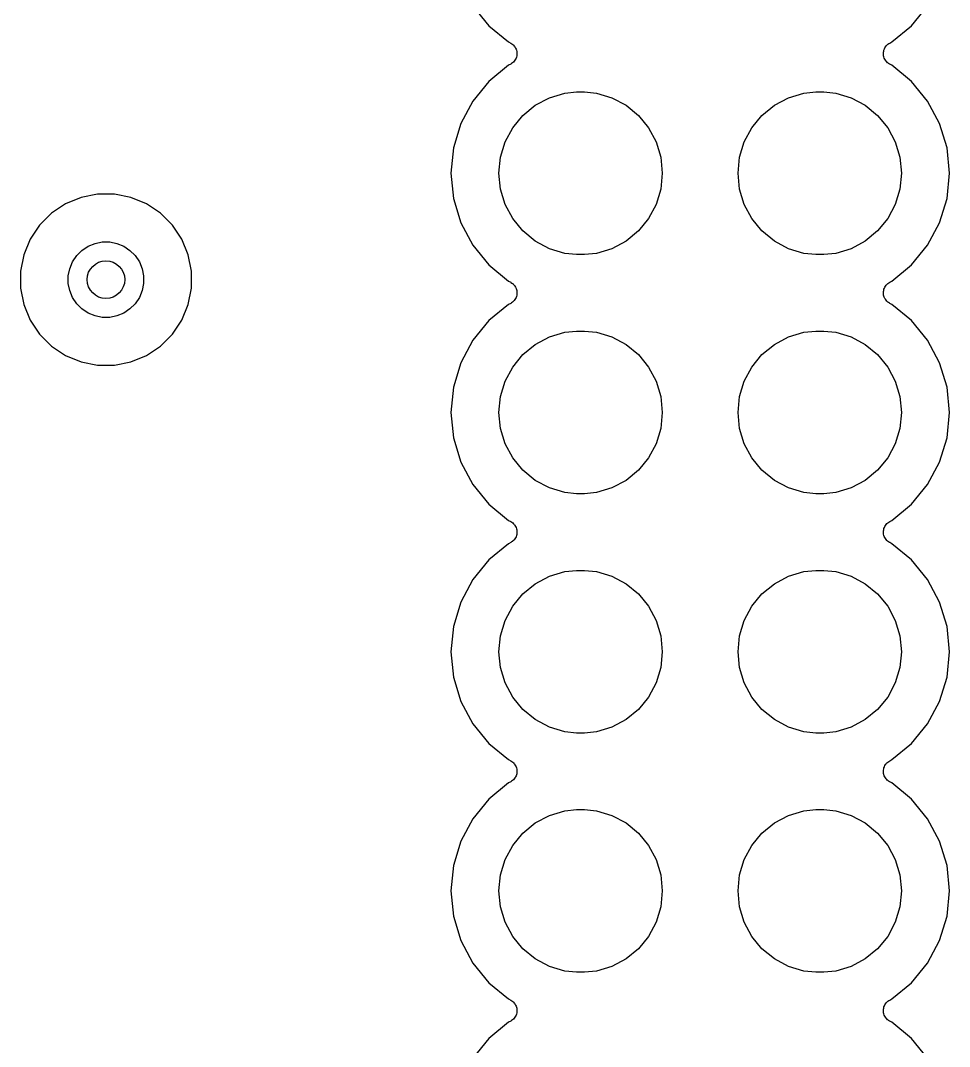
# Model space of a CAD drawing. Extents: x 1.71 to 9.75, y -6.31 to -1.21.
# Drawn here: x 4.4538 to 4.8423, y -3.7628 to -3.334 of the extents above; entities that cross this region are included whole.
import ezdxf

# ---------------------------------------------------------------- set-up
doc = ezdxf.new("R2010")
doc.units = 0
doc.header["$MEASUREMENT"] = 0
doc.layers.add('BLACK', color=7, linetype='CONTINUOUS')

msp = doc.modelspace()

# ---------------------------------------------------------------- linework, layer by layer
at = {"layer": 'BLACK', "linetype": 'CONTINUOUS'}
for p, q in [((4.64288, -3.32795), (4.64963, -3.33617)), ((4.82637, -3.33617), (4.83312, -3.32795)), ((4.64963, -3.33617), (4.65785, -3.34292)), ((4.81815, -3.34292), (4.82637, -3.33617)), ((4.65785, -3.34292), (4.65874, -3.34339)), ((4.65874, -3.34339), (4.65878, -3.34341)), ((4.65878, -3.34341), (4.65878, -3.34341)), ((4.65878, -3.34341), (4.65878, -3.34341)), ((4.65878, -3.34341), (4.6588, -3.34342)), ((4.6588, -3.34342), (4.6592, -3.3437)), ((4.6592, -3.3437), (4.65959, -3.34396)), ((4.65959, -3.34396), (4.6596, -3.34397)), ((4.6596, -3.34397), (4.65961, -3.34398)), ((4.65961, -3.34398), (4.65994, -3.34432)), ((4.65994, -3.34432), (4.66027, -3.34466)), ((4.66027, -3.34466), (4.66028, -3.34467)), ((4.66028, -3.34467), (4.66029, -3.34468)), ((4.66029, -3.34468), (4.66054, -3.34507)), ((4.81549, -3.34502), (4.81576, -3.34462)), ((4.81576, -3.34461), (4.81577, -3.3446)), ((4.81576, -3.34462), (4.81576, -3.34461)), ((4.81577, -3.3446), (4.81611, -3.34427)), ((4.81611, -3.34427), (4.81645, -3.34393)), ((4.81645, -3.34393), (4.81646, -3.34393)), ((4.81646, -3.34392), (4.81686, -3.34366)), ((4.81646, -3.34393), (4.81646, -3.34392)), ((4.81686, -3.34366), (4.81726, -3.34339)), ((4.81726, -3.34339), (4.81815, -3.34292)), ((4.66054, -3.34507), (4.66081, -3.34547)), ((4.66081, -3.34547), (4.66081, -3.34548)), ((4.66081, -3.34548), (4.66082, -3.34549)), ((4.66082, -3.34549), (4.661, -3.34593)), ((4.661, -3.34593), (4.66118, -3.34638)), ((4.66126, -3.3488), (4.66116, -3.34927)), ((4.66118, -3.34638), (4.66118, -3.34639)), ((4.66118, -3.34639), (4.66118, -3.3464)), ((4.66118, -3.3464), (4.66127, -3.34687)), ((4.66135, -3.34833), (4.66126, -3.3488)), ((4.66127, -3.34687), (4.66136, -3.34734)), ((4.66136, -3.34832), (4.66135, -3.34833)), ((4.66136, -3.34734), (4.66136, -3.34735)), ((4.66136, -3.34735), (4.66136, -3.34736)), ((4.66136, -3.34736), (4.66136, -3.34783)), ((4.66136, -3.34783), (4.66136, -3.34831)), ((4.66136, -3.34831), (4.66136, -3.34832)), ((4.81464, -3.34728), (4.81465, -3.34727)), ((4.81464, -3.34729), (4.81464, -3.34728)), ((4.81464, -3.34777), (4.81464, -3.34729)), ((4.81464, -3.34824), (4.81464, -3.34777)), ((4.81464, -3.34825), (4.81464, -3.34824)), ((4.81464, -3.34826), (4.81464, -3.34825)), ((4.81473, -3.34873), (4.81464, -3.34826)), ((4.81465, -3.34727), (4.81474, -3.3468)), ((4.81482, -3.3492), (4.81473, -3.34873)), ((4.81474, -3.3468), (4.81484, -3.34633)), ((4.81484, -3.34631), (4.81503, -3.34588)), ((4.81484, -3.34632), (4.81484, -3.34631)), ((4.81484, -3.34633), (4.81484, -3.34632)), ((4.81503, -3.34588), (4.81521, -3.34543)), ((4.81521, -3.34543), (4.81522, -3.34542)), ((4.81522, -3.34541), (4.81549, -3.34502)), ((4.81522, -3.34542), (4.81522, -3.34541)), ((4.65785, -3.35268), (4.64963, -3.35943)), ((4.65874, -3.35221), (4.65785, -3.35268)), ((4.65913, -3.35195), (4.65874, -3.35221)), ((4.65954, -3.35168), (4.65913, -3.35195)), ((4.65955, -3.35167), (4.65954, -3.35167)), ((4.65954, -3.35167), (4.65954, -3.35168)), ((4.65988, -3.35134), (4.65955, -3.35167)), ((4.66023, -3.351), (4.65988, -3.35134)), ((4.66024, -3.35099), (4.66023, -3.351)), ((4.66051, -3.35059), (4.66024, -3.35098)), ((4.66024, -3.35098), (4.66024, -3.35099)), ((4.66078, -3.35019), (4.66051, -3.35059)), ((4.66079, -3.35017), (4.66078, -3.35018)), ((4.66078, -3.35018), (4.66078, -3.35019)), ((4.66097, -3.34973), (4.66079, -3.35017)), ((4.66116, -3.34929), (4.66097, -3.34973)), ((4.66116, -3.34927), (4.66116, -3.34928)), ((4.66116, -3.34928), (4.66116, -3.34929)), ((4.81482, -3.34921), (4.81482, -3.3492)), ((4.81482, -3.34922), (4.81482, -3.34921)), ((4.815, -3.34966), (4.81482, -3.34922)), ((4.81518, -3.35011), (4.815, -3.34966)), ((4.81519, -3.35012), (4.81518, -3.35011)), ((4.81519, -3.35013), (4.81519, -3.35012)), ((4.81545, -3.35052), (4.81519, -3.35013)), ((4.81571, -3.35092), (4.81545, -3.35052)), ((4.81572, -3.35093), (4.81571, -3.35092)), ((4.81573, -3.35094), (4.81572, -3.35093)), ((4.81606, -3.35128), (4.81573, -3.35094)), ((4.81639, -3.35162), (4.81606, -3.35128)), ((4.8164, -3.35163), (4.81639, -3.35162)), ((4.81641, -3.35164), (4.8164, -3.35163)), ((4.8168, -3.35191), (4.81641, -3.35164)), ((4.8172, -3.35218), (4.8168, -3.35191)), ((4.81722, -3.35219), (4.8172, -3.35218)), ((4.81726, -3.35221), (4.81722, -3.35219)), ((4.81722, -3.35219), (4.81722, -3.35219)), ((4.81722, -3.35219), (4.81722, -3.35219)), ((4.81815, -3.35268), (4.81726, -3.35221)), ((4.82637, -3.35943), (4.81815, -3.35268)), ((4.64963, -3.35943), (4.64288, -3.36765)), ((4.83312, -3.36765), (4.82637, -3.35943)), ((4.66902, -3.36939), (4.67493, -3.36624)), ((4.67493, -3.36624), (4.68133, -3.36429)), ((4.68133, -3.36429), (4.68633, -3.3638)), ((4.68633, -3.3638), (4.68967, -3.3638)), ((4.68967, -3.3638), (4.69467, -3.36429)), ((4.69467, -3.36429), (4.70107, -3.36624)), ((4.70107, -3.36624), (4.70698, -3.36939)), ((4.76902, -3.36939), (4.77493, -3.36624)), ((4.77493, -3.36624), (4.78133, -3.36429)), ((4.78133, -3.36429), (4.78633, -3.3638)), ((4.78633, -3.3638), (4.78967, -3.3638)), ((4.78967, -3.3638), (4.79467, -3.36429)), ((4.79467, -3.36429), (4.80107, -3.36624)), ((4.80107, -3.36624), (4.80698, -3.36939)), ((4.64288, -3.36765), (4.63787, -3.37704)), ((4.66384, -3.37364), (4.66902, -3.36939)), ((4.70698, -3.36939), (4.71216, -3.37364)), ((4.76384, -3.37364), (4.76902, -3.36939)), ((4.80698, -3.36939), (4.81216, -3.37364)), ((4.83813, -3.37704), (4.83312, -3.36765)), ((4.65959, -3.37882), (4.66384, -3.37364)), ((4.71216, -3.37364), (4.71641, -3.37882)), ((4.75959, -3.37882), (4.76384, -3.37364)), ((4.81216, -3.37364), (4.81641, -3.37882)), ((4.63787, -3.37704), (4.63478, -3.38721)), ((4.65644, -3.38473), (4.65959, -3.37882)), ((4.71641, -3.37882), (4.71956, -3.38473)), ((4.75644, -3.38473), (4.75959, -3.37882)), ((4.81641, -3.37882), (4.81956, -3.38473)), ((4.84122, -3.38721), (4.83813, -3.37704)), ((4.63478, -3.38721), (4.63374, -3.3978)), ((4.65449, -3.39113), (4.65644, -3.38473)), ((4.71956, -3.38473), (4.72151, -3.39113)), ((4.75449, -3.39113), (4.75644, -3.38473)), ((4.81956, -3.38473), (4.82151, -3.39113)), ((4.84226, -3.3978), (4.84122, -3.38721)), ((4.65384, -3.3978), (4.65449, -3.39113)), ((4.72151, -3.39113), (4.72216, -3.3978)), ((4.75384, -3.3978), (4.75449, -3.39113)), ((4.82151, -3.39113), (4.82216, -3.3978)), ((4.63374, -3.3978), (4.63478, -3.40839)), ((4.65449, -3.40447), (4.65384, -3.3978)), ((4.72216, -3.3978), (4.72151, -3.40447)), ((4.75449, -3.40447), (4.75384, -3.3978)), ((4.82216, -3.3978), (4.82151, -3.40447)), ((4.84122, -3.40839), (4.84226, -3.3978)), ((4.65644, -3.41087), (4.65449, -3.40447)), ((4.72151, -3.40447), (4.71956, -3.41087)), ((4.75644, -3.41087), (4.75449, -3.40447)), ((4.82151, -3.40447), (4.81956, -3.41087)), ((4.47907, -3.40793), (4.47257, -3.41062)), ((4.48598, -3.40655), (4.47907, -3.40793)), ((4.49302, -3.40655), (4.48598, -3.40655)), ((4.49993, -3.40793), (4.49302, -3.40655)), ((4.50643, -3.41062), (4.49993, -3.40793)), ((4.63478, -3.40839), (4.63787, -3.41856)), ((4.83813, -3.41856), (4.84122, -3.40839)), ((4.47257, -3.41062), (4.46671, -3.41453)), ((4.51229, -3.41453), (4.50643, -3.41062)), ((4.65959, -3.41678), (4.65644, -3.41087)), ((4.71956, -3.41087), (4.71641, -3.41678)), ((4.75959, -3.41678), (4.75644, -3.41087)), ((4.81956, -3.41087), (4.81641, -3.41678)), ((4.46671, -3.41453), (4.46173, -3.41951)), ((4.51727, -3.41951), (4.51229, -3.41453)), ((4.66384, -3.42196), (4.65959, -3.41678)), ((4.71641, -3.41678), (4.71216, -3.42196)), ((4.76384, -3.42196), (4.75959, -3.41678)), ((4.81641, -3.41678), (4.81216, -3.42196)), ((4.46173, -3.41951), (4.45782, -3.42537)), ((4.52118, -3.42537), (4.51727, -3.41951)), ((4.63787, -3.41856), (4.64288, -3.42795)), ((4.66902, -3.42621), (4.66384, -3.42196)), ((4.71216, -3.42196), (4.70698, -3.42621)), ((4.76902, -3.42621), (4.76384, -3.42196)), ((4.81216, -3.42196), (4.80698, -3.42621)), ((4.83312, -3.42795), (4.83813, -3.41856)), ((4.45782, -3.42537), (4.45513, -3.43187)), ((4.52387, -3.43187), (4.52118, -3.42537)), ((4.67493, -3.42936), (4.66902, -3.42621)), ((4.70698, -3.42621), (4.70107, -3.42936)), ((4.77493, -3.42936), (4.76902, -3.42621)), ((4.80698, -3.42621), (4.80107, -3.42936)), ((4.47727, -3.43226), (4.47946, -3.43007)), ((4.47946, -3.43007), (4.48204, -3.42834)), ((4.48204, -3.42834), (4.48491, -3.42716)), ((4.48491, -3.42716), (4.48795, -3.42655)), ((4.48795, -3.42655), (4.49105, -3.42655)), ((4.49105, -3.42655), (4.49409, -3.42716)), ((4.49409, -3.42716), (4.49696, -3.42834)), ((4.49696, -3.42834), (4.49954, -3.43007)), ((4.49954, -3.43007), (4.50173, -3.43226)), ((4.64288, -3.42795), (4.64963, -3.43617)), ((4.68133, -3.43131), (4.67493, -3.42936)), ((4.70107, -3.42936), (4.69467, -3.43131)), ((4.78133, -3.43131), (4.77493, -3.42936)), ((4.80107, -3.42936), (4.79467, -3.43131)), ((4.82637, -3.43617), (4.83312, -3.42795)), ((4.45513, -3.43187), (4.45375, -3.43878)), ((4.47436, -3.43771), (4.47554, -3.43484)), ((4.47554, -3.43484), (4.47727, -3.43226)), ((4.50173, -3.43226), (4.50346, -3.43484)), ((4.50346, -3.43484), (4.50464, -3.43771)), ((4.52525, -3.43878), (4.52387, -3.43187)), ((4.68633, -3.4318), (4.68133, -3.43131)), ((4.68967, -3.4318), (4.68633, -3.4318)), ((4.69467, -3.43131), (4.68967, -3.4318)), ((4.78633, -3.4318), (4.78133, -3.43131)), ((4.78967, -3.4318), (4.78633, -3.4318)), ((4.79467, -3.43131), (4.78967, -3.4318)), ((4.45375, -3.43878), (4.45375, -3.44582)), ((4.47375, -3.44075), (4.47436, -3.43771)), ((4.50464, -3.43771), (4.50525, -3.44075)), ((4.52525, -3.44582), (4.52525, -3.43878)), ((4.64963, -3.43617), (4.65785, -3.44292)), ((4.81815, -3.44292), (4.82637, -3.43617)), ((4.47375, -3.44385), (4.47375, -3.44075)), ((4.50525, -3.44075), (4.50525, -3.44385)), ((4.65785, -3.44292), (4.65874, -3.44339)), ((4.65874, -3.44339), (4.65878, -3.44341)), ((4.65878, -3.44341), (4.65878, -3.44341)), ((4.65878, -3.44341), (4.65878, -3.44341)), ((4.65878, -3.44341), (4.6588, -3.44342)), ((4.6588, -3.44342), (4.6592, -3.4437)), ((4.81686, -3.44366), (4.81726, -3.44339)), ((4.81726, -3.44339), (4.81815, -3.44292)), ((4.45375, -3.44582), (4.45513, -3.45273)), ((4.47436, -3.44689), (4.47375, -3.44385)), ((4.47554, -3.44976), (4.47436, -3.44689)), ((4.50464, -3.44689), (4.50346, -3.44976)), ((4.50525, -3.44385), (4.50464, -3.44689)), ((4.52387, -3.45273), (4.52525, -3.44582)), ((4.6592, -3.4437), (4.65959, -3.44396)), ((4.65959, -3.44396), (4.6596, -3.44397)), ((4.6596, -3.44397), (4.65961, -3.44398)), ((4.65961, -3.44398), (4.65994, -3.44432)), ((4.65994, -3.44432), (4.66027, -3.44466)), ((4.66027, -3.44466), (4.66028, -3.44467)), ((4.66028, -3.44467), (4.66029, -3.44468)), ((4.66029, -3.44468), (4.66054, -3.44507)), ((4.66054, -3.44507), (4.66081, -3.44547)), ((4.66081, -3.44547), (4.66081, -3.44548)), ((4.66081, -3.44548), (4.66082, -3.44549)), ((4.66082, -3.44549), (4.661, -3.44593)), ((4.661, -3.44593), (4.66118, -3.44638)), ((4.66118, -3.44638), (4.66118, -3.44639)), ((4.66118, -3.44639), (4.66118, -3.4464)), ((4.66118, -3.4464), (4.66127, -3.44687)), ((4.66127, -3.44687), (4.66136, -3.44734)), ((4.66136, -3.44734), (4.66136, -3.44735)), ((4.66136, -3.44735), (4.66136, -3.44736)), ((4.66136, -3.44736), (4.66136, -3.44784)), ((4.81464, -3.44728), (4.81465, -3.44727)), ((4.81464, -3.44729), (4.81464, -3.44728)), ((4.81464, -3.44777), (4.81464, -3.44729)), ((4.81464, -3.44824), (4.81464, -3.44777)), ((4.81465, -3.44727), (4.81474, -3.4468)), ((4.81474, -3.4468), (4.81484, -3.44633)), ((4.81484, -3.44631), (4.81503, -3.44588)), ((4.81484, -3.44632), (4.81484, -3.44631)), ((4.81484, -3.44633), (4.81484, -3.44632)), ((4.81503, -3.44588), (4.81521, -3.44543)), ((4.81521, -3.44543), (4.81522, -3.44542)), ((4.81522, -3.44541), (4.81549, -3.44502)), ((4.81522, -3.44542), (4.81522, -3.44541)), ((4.81549, -3.44502), (4.81576, -3.44462)), ((4.81576, -3.44461), (4.81577, -3.4446)), ((4.81576, -3.44462), (4.81576, -3.44461)), ((4.81577, -3.4446), (4.81611, -3.44427)), ((4.81611, -3.44427), (4.81645, -3.44393)), ((4.81645, -3.44393), (4.81646, -3.44393)), ((4.81646, -3.44392), (4.81686, -3.44366)), ((4.81646, -3.44393), (4.81646, -3.44392)), ((4.47727, -3.45234), (4.47554, -3.44976)), ((4.50346, -3.44976), (4.50173, -3.45234)), ((4.65913, -3.45195), (4.65874, -3.45221)), ((4.65954, -3.45168), (4.65913, -3.45195)), ((4.65955, -3.45167), (4.65954, -3.45167)), ((4.65954, -3.45167), (4.65954, -3.45168)), ((4.65988, -3.45134), (4.65955, -3.45167)), ((4.66023, -3.451), (4.65988, -3.45134)), ((4.66024, -3.45099), (4.66023, -3.451)), ((4.66051, -3.45059), (4.66024, -3.45098)), ((4.66024, -3.45098), (4.66024, -3.45099)), ((4.66078, -3.45019), (4.66051, -3.45059)), ((4.66079, -3.45017), (4.66078, -3.45018)), ((4.66078, -3.45018), (4.66078, -3.45019)), ((4.66097, -3.44973), (4.66079, -3.45017)), ((4.66116, -3.44929), (4.66097, -3.44973)), ((4.66126, -3.4488), (4.66116, -3.44927)), ((4.66116, -3.44927), (4.66116, -3.44928)), ((4.66116, -3.44928), (4.66116, -3.44929)), ((4.66135, -3.44833), (4.66126, -3.4488)), ((4.66136, -3.44832), (4.66135, -3.44833)), ((4.66136, -3.44784), (4.66136, -3.44831)), ((4.66136, -3.44831), (4.66136, -3.44832)), ((4.81464, -3.44825), (4.81464, -3.44824)), ((4.81464, -3.44826), (4.81464, -3.44825)), ((4.81473, -3.44873), (4.81464, -3.44826)), ((4.81482, -3.4492), (4.81473, -3.44873)), ((4.81482, -3.44921), (4.81482, -3.4492)), ((4.81482, -3.44922), (4.81482, -3.44921)), ((4.815, -3.44966), (4.81482, -3.44922)), ((4.81518, -3.45011), (4.815, -3.44966)), ((4.81519, -3.45012), (4.81518, -3.45011)), ((4.81519, -3.45013), (4.81519, -3.45012)), ((4.81545, -3.45052), (4.81519, -3.45013)), ((4.81571, -3.45092), (4.81545, -3.45052)), ((4.81572, -3.45093), (4.81571, -3.45092)), ((4.81573, -3.45094), (4.81572, -3.45093)), ((4.81606, -3.45128), (4.81573, -3.45094)), ((4.81639, -3.45162), (4.81606, -3.45128)), ((4.8164, -3.45163), (4.81639, -3.45162)), ((4.81641, -3.45164), (4.8164, -3.45163)), ((4.8168, -3.45191), (4.81641, -3.45164)), ((4.8172, -3.45218), (4.8168, -3.45191)), ((4.45513, -3.45273), (4.45782, -3.45923)), ((4.47946, -3.45453), (4.47727, -3.45234)), ((4.48204, -3.45626), (4.47946, -3.45453)), ((4.48491, -3.45744), (4.48204, -3.45626)), ((4.49696, -3.45626), (4.49409, -3.45744)), ((4.49954, -3.45453), (4.49696, -3.45626)), ((4.50173, -3.45234), (4.49954, -3.45453)), ((4.52118, -3.45923), (4.52387, -3.45273)), ((4.65785, -3.45268), (4.64963, -3.45943)), ((4.65874, -3.45221), (4.65785, -3.45268)), ((4.81722, -3.45219), (4.8172, -3.45218)), ((4.81726, -3.45221), (4.81722, -3.45219)), ((4.81722, -3.45219), (4.81722, -3.45219)), ((4.81722, -3.45219), (4.81722, -3.45219)), ((4.81815, -3.45268), (4.81726, -3.45221)), ((4.82637, -3.45943), (4.81815, -3.45268)), ((4.45782, -3.45923), (4.46173, -3.46509)), ((4.48795, -3.45805), (4.48491, -3.45744)), ((4.49105, -3.45805), (4.48795, -3.45805)), ((4.49409, -3.45744), (4.49105, -3.45805)), ((4.51727, -3.46509), (4.52118, -3.45923)), ((4.64963, -3.45943), (4.64288, -3.46765)), ((4.83312, -3.46765), (4.82637, -3.45943)), ((4.67493, -3.46624), (4.68133, -3.46429)), ((4.68133, -3.46429), (4.68633, -3.4638)), ((4.68633, -3.4638), (4.68967, -3.4638)), ((4.68967, -3.4638), (4.69467, -3.46429)), ((4.69467, -3.46429), (4.70107, -3.46624)), ((4.77493, -3.46624), (4.78133, -3.46429)), ((4.78133, -3.46429), (4.78633, -3.4638)), ((4.78633, -3.4638), (4.78967, -3.4638)), ((4.78967, -3.4638), (4.79467, -3.46429)), ((4.79467, -3.46429), (4.80107, -3.46624)), ((4.46173, -3.46509), (4.46671, -3.47007)), ((4.51229, -3.47007), (4.51727, -3.46509)), ((4.64288, -3.46765), (4.63787, -3.47704)), ((4.66902, -3.46939), (4.67493, -3.46624)), ((4.70107, -3.46624), (4.70698, -3.46939)), ((4.76902, -3.46939), (4.77493, -3.46624)), ((4.80107, -3.46624), (4.80698, -3.46939)), ((4.83813, -3.47704), (4.83312, -3.46765)), ((4.46671, -3.47007), (4.47257, -3.47398)), ((4.50643, -3.47398), (4.51229, -3.47007)), ((4.66384, -3.47364), (4.66902, -3.46939)), ((4.70698, -3.46939), (4.71216, -3.47364)), ((4.76384, -3.47364), (4.76902, -3.46939)), ((4.80698, -3.46939), (4.81216, -3.47364)), ((4.47257, -3.47398), (4.47907, -3.47667)), ((4.47907, -3.47667), (4.48598, -3.47805)), ((4.49302, -3.47805), (4.49993, -3.47667)), ((4.49993, -3.47667), (4.50643, -3.47398)), ((4.63787, -3.47704), (4.63478, -3.48721)), ((4.65959, -3.47882), (4.66384, -3.47364)), ((4.71216, -3.47364), (4.71641, -3.47882)), ((4.75959, -3.47882), (4.76384, -3.47364)), ((4.81216, -3.47364), (4.81641, -3.47882)), ((4.84122, -3.48721), (4.83813, -3.47704)), ((4.48598, -3.47805), (4.49302, -3.47805)), ((4.65644, -3.48473), (4.65959, -3.47882)), ((4.71641, -3.47882), (4.71956, -3.48473)), ((4.75644, -3.48473), (4.75959, -3.47882)), ((4.81641, -3.47882), (4.81956, -3.48473)), ((4.65449, -3.49113), (4.65644, -3.48473)), ((4.71956, -3.48473), (4.72151, -3.49113)), ((4.75449, -3.49113), (4.75644, -3.48473)), ((4.81956, -3.48473), (4.82151, -3.49113)), ((4.63478, -3.48721), (4.63374, -3.4978)), ((4.84226, -3.4978), (4.84122, -3.48721)), ((4.65384, -3.4978), (4.65449, -3.49113)), ((4.72151, -3.49113), (4.72216, -3.4978)), ((4.75384, -3.4978), (4.75449, -3.49113)), ((4.82151, -3.49113), (4.82216, -3.4978)), ((4.63374, -3.4978), (4.63478, -3.50839)), ((4.65449, -3.50447), (4.65384, -3.4978)), ((4.72216, -3.4978), (4.72151, -3.50447)), ((4.75449, -3.50447), (4.75384, -3.4978)), ((4.82216, -3.4978), (4.82151, -3.50447)), ((4.84122, -3.50839), (4.84226, -3.4978)), ((4.65644, -3.51087), (4.65449, -3.50447)), ((4.72151, -3.50447), (4.71956, -3.51087)), ((4.75644, -3.51087), (4.75449, -3.50447)), ((4.82151, -3.50447), (4.81956, -3.51087)), ((4.63478, -3.50839), (4.63787, -3.51856)), ((4.65959, -3.51678), (4.65644, -3.51087)), ((4.71956, -3.51087), (4.71641, -3.51678)), ((4.75959, -3.51678), (4.75644, -3.51087)), ((4.81956, -3.51087), (4.81641, -3.51678)), ((4.83813, -3.51856), (4.84122, -3.50839)), ((4.63787, -3.51856), (4.64288, -3.52795)), ((4.66384, -3.52196), (4.65959, -3.51678)), ((4.71641, -3.51678), (4.71216, -3.52196)), ((4.76384, -3.52196), (4.75959, -3.51678)), ((4.81641, -3.51678), (4.81216, -3.52196)), ((4.83312, -3.52795), (4.83813, -3.51856)), ((4.66902, -3.52621), (4.66384, -3.52196)), ((4.71216, -3.52196), (4.70698, -3.52621)), ((4.76902, -3.52621), (4.76384, -3.52196)), ((4.81216, -3.52196), (4.80698, -3.52621)), ((4.64288, -3.52795), (4.64963, -3.53617)), ((4.67493, -3.52936), (4.66902, -3.52621)), ((4.70698, -3.52621), (4.70107, -3.52936)), ((4.77493, -3.52936), (4.76902, -3.52621)), ((4.80698, -3.52621), (4.80107, -3.52936)), ((4.82637, -3.53617), (4.83312, -3.52795)), ((4.68133, -3.53131), (4.67493, -3.52936)), ((4.68633, -3.5318), (4.68133, -3.53131)), ((4.68967, -3.5318), (4.68633, -3.5318)), ((4.69467, -3.53131), (4.68967, -3.5318)), ((4.70107, -3.52936), (4.69467, -3.53131)), ((4.78133, -3.53131), (4.77493, -3.52936)), ((4.78633, -3.5318), (4.78133, -3.53131)), ((4.78967, -3.5318), (4.78633, -3.5318)), ((4.79467, -3.53131), (4.78967, -3.5318)), ((4.80107, -3.52936), (4.79467, -3.53131)), ((4.64963, -3.53617), (4.65785, -3.54292)), ((4.81815, -3.54292), (4.82637, -3.53617)), ((4.65785, -3.54292), (4.65874, -3.54339)), ((4.65874, -3.54339), (4.65878, -3.54341)), ((4.65878, -3.54341), (4.65878, -3.54341)), ((4.65878, -3.54341), (4.65878, -3.54341)), ((4.65878, -3.54341), (4.6588, -3.54342)), ((4.6588, -3.54342), (4.6592, -3.5437)), ((4.6592, -3.5437), (4.65959, -3.54396)), ((4.65959, -3.54396), (4.6596, -3.54397)), ((4.6596, -3.54397), (4.65961, -3.54398)), ((4.65961, -3.54398), (4.65994, -3.54432)), ((4.65994, -3.54432), (4.66027, -3.54466)), ((4.66027, -3.54466), (4.66028, -3.54467)), ((4.66028, -3.54467), (4.66029, -3.54468)), ((4.66029, -3.54468), (4.66054, -3.54507)), ((4.66054, -3.54507), (4.66081, -3.54547)), ((4.66081, -3.54547), (4.66081, -3.54548)), ((4.66081, -3.54548), (4.66082, -3.54549)), ((4.66082, -3.54549), (4.661, -3.54593)), ((4.661, -3.54593), (4.66118, -3.54638)), ((4.66118, -3.54638), (4.66118, -3.54639)), ((4.66118, -3.54639), (4.66118, -3.5464)), ((4.66118, -3.5464), (4.66127, -3.54687)), ((4.81474, -3.5468), (4.81484, -3.54633)), ((4.81484, -3.54631), (4.81503, -3.54588)), ((4.81484, -3.54632), (4.81484, -3.54631)), ((4.81484, -3.54633), (4.81484, -3.54632)), ((4.81503, -3.54588), (4.81521, -3.54543)), ((4.81521, -3.54543), (4.81522, -3.54542)), ((4.81522, -3.54541), (4.81549, -3.54502)), ((4.81522, -3.54542), (4.81522, -3.54541)), ((4.81549, -3.54502), (4.81576, -3.54462)), ((4.81576, -3.54461), (4.81577, -3.5446)), ((4.81576, -3.54462), (4.81576, -3.54461)), ((4.81577, -3.5446), (4.81611, -3.54427)), ((4.81611, -3.54427), (4.81645, -3.54393)), ((4.81645, -3.54393), (4.81646, -3.54393)), ((4.81646, -3.54392), (4.81686, -3.54366)), ((4.81646, -3.54393), (4.81646, -3.54392)), ((4.81686, -3.54366), (4.81726, -3.54339)), ((4.81726, -3.54339), (4.81815, -3.54292)), ((4.66051, -3.55059), (4.66024, -3.55098)), ((4.66078, -3.55019), (4.66051, -3.55059)), ((4.66079, -3.55017), (4.66078, -3.55018)), ((4.66078, -3.55018), (4.66078, -3.55019)), ((4.66097, -3.54973), (4.66079, -3.55017)), ((4.66116, -3.54929), (4.66097, -3.54973)), ((4.66126, -3.5488), (4.66116, -3.54927)), ((4.66116, -3.54927), (4.66116, -3.54928)), ((4.66116, -3.54928), (4.66116, -3.54929)), ((4.66135, -3.54833), (4.66126, -3.5488)), ((4.66127, -3.54687), (4.66136, -3.54734)), ((4.66136, -3.54832), (4.66135, -3.54833)), ((4.66136, -3.54734), (4.66136, -3.54735)), ((4.66136, -3.54735), (4.66136, -3.54736)), ((4.66136, -3.54736), (4.66136, -3.54784)), ((4.66136, -3.54784), (4.66136, -3.54831)), ((4.66136, -3.54831), (4.66136, -3.54832)), ((4.81464, -3.54728), (4.81465, -3.54727)), ((4.81464, -3.54729), (4.81464, -3.54728)), ((4.81464, -3.54777), (4.81464, -3.54729)), ((4.81464, -3.54824), (4.81464, -3.54777)), ((4.81464, -3.54825), (4.81464, -3.54824)), ((4.81464, -3.54826), (4.81464, -3.54825)), ((4.81473, -3.54873), (4.81464, -3.54826)), ((4.81465, -3.54727), (4.81474, -3.5468)), ((4.81482, -3.5492), (4.81473, -3.54873)), ((4.81482, -3.54921), (4.81482, -3.5492)), ((4.81482, -3.54922), (4.81482, -3.54921)), ((4.815, -3.54966), (4.81482, -3.54922)), ((4.81518, -3.55011), (4.815, -3.54966)), ((4.81519, -3.55012), (4.81518, -3.55011)), ((4.81519, -3.55013), (4.81519, -3.55012)), ((4.81545, -3.55052), (4.81519, -3.55013)), ((4.81571, -3.55092), (4.81545, -3.55052)), ((4.65785, -3.55268), (4.64963, -3.55943)), ((4.65874, -3.55221), (4.65785, -3.55268)), ((4.65913, -3.55195), (4.65874, -3.55221)), ((4.65954, -3.55168), (4.65913, -3.55195)), ((4.65955, -3.55167), (4.65954, -3.55167)), ((4.65954, -3.55167), (4.65954, -3.55168)), ((4.65988, -3.55134), (4.65955, -3.55167)), ((4.66023, -3.551), (4.65988, -3.55134)), ((4.66024, -3.55099), (4.66023, -3.551)), ((4.66024, -3.55098), (4.66024, -3.55099)), ((4.81572, -3.55093), (4.81571, -3.55092)), ((4.81573, -3.55094), (4.81572, -3.55093)), ((4.81606, -3.55128), (4.81573, -3.55094)), ((4.81639, -3.55162), (4.81606, -3.55128)), ((4.8164, -3.55163), (4.81639, -3.55162)), ((4.81641, -3.55164), (4.8164, -3.55163)), ((4.8168, -3.55191), (4.81641, -3.55164)), ((4.8172, -3.55218), (4.8168, -3.55191)), ((4.81722, -3.55219), (4.8172, -3.55218)), ((4.81726, -3.55221), (4.81722, -3.55219)), ((4.81722, -3.55219), (4.81722, -3.55219)), ((4.81722, -3.55219), (4.81722, -3.55219)), ((4.81815, -3.55268), (4.81726, -3.55221)), ((4.82637, -3.55943), (4.81815, -3.55268)), ((4.64963, -3.55943), (4.64288, -3.56765)), ((4.83312, -3.56765), (4.82637, -3.55943)), ((4.64288, -3.56765), (4.63787, -3.57704)), ((4.66902, -3.56939), (4.67493, -3.56624)), ((4.67493, -3.56624), (4.68133, -3.56429)), ((4.68133, -3.56429), (4.68633, -3.5638)), ((4.68633, -3.5638), (4.68967, -3.5638)), ((4.68967, -3.5638), (4.69467, -3.56429)), ((4.69467, -3.56429), (4.70107, -3.56624)), ((4.70107, -3.56624), (4.70698, -3.56939)), ((4.76902, -3.56939), (4.77493, -3.56624)), ((4.77493, -3.56624), (4.78133, -3.56429)), ((4.78133, -3.56429), (4.78633, -3.5638)), ((4.78633, -3.5638), (4.78967, -3.5638)), ((4.78967, -3.5638), (4.79467, -3.56429)), ((4.79467, -3.56429), (4.80107, -3.56624)), ((4.80107, -3.56624), (4.80698, -3.56939)), ((4.83813, -3.57704), (4.83312, -3.56765)), ((4.66384, -3.57364), (4.66902, -3.56939)), ((4.70698, -3.56939), (4.71216, -3.57364)), ((4.76384, -3.57364), (4.76902, -3.56939)), ((4.80698, -3.56939), (4.81216, -3.57364)), ((4.65959, -3.57882), (4.66384, -3.57364)), ((4.71216, -3.57364), (4.71641, -3.57882)), ((4.75959, -3.57882), (4.76384, -3.57364)), ((4.81216, -3.57364), (4.81641, -3.57882)), ((4.63787, -3.57704), (4.63478, -3.58721)), ((4.65644, -3.58473), (4.65959, -3.57882)), ((4.71641, -3.57882), (4.71956, -3.58473)), ((4.75644, -3.58473), (4.75959, -3.57882)), ((4.81641, -3.57882), (4.81956, -3.58473)), ((4.84122, -3.58721), (4.83813, -3.57704)), ((4.65449, -3.59113), (4.65644, -3.58473)), ((4.71956, -3.58473), (4.72151, -3.59113)), ((4.75449, -3.59113), (4.75644, -3.58473)), ((4.81956, -3.58473), (4.82151, -3.59113)), ((4.63478, -3.58721), (4.63374, -3.5978)), ((4.84226, -3.5978), (4.84122, -3.58721)), ((4.65384, -3.5978), (4.65449, -3.59113)), ((4.72151, -3.59113), (4.72216, -3.5978)), ((4.75384, -3.5978), (4.75449, -3.59113)), ((4.82151, -3.59113), (4.82216, -3.5978)), ((4.63374, -3.5978), (4.63478, -3.60839)), ((4.65449, -3.60447), (4.65384, -3.5978)), ((4.72216, -3.5978), (4.72151, -3.60447)), ((4.75449, -3.60447), (4.75384, -3.5978)), ((4.82216, -3.5978), (4.82151, -3.60447)), ((4.84122, -3.60839), (4.84226, -3.5978)), ((4.65644, -3.61087), (4.65449, -3.60447)), ((4.72151, -3.60447), (4.71956, -3.61087)), ((4.75644, -3.61087), (4.75449, -3.60447)), ((4.82151, -3.60447), (4.81956, -3.61087)), ((4.63478, -3.60839), (4.63787, -3.61856)), ((4.83813, -3.61856), (4.84122, -3.60839)), ((4.65959, -3.61678), (4.65644, -3.61087)), ((4.71956, -3.61087), (4.71641, -3.61678)), ((4.75959, -3.61678), (4.75644, -3.61087)), ((4.81956, -3.61087), (4.81641, -3.61678)), ((4.63787, -3.61856), (4.64288, -3.62795)), ((4.66384, -3.62196), (4.65959, -3.61678)), ((4.71641, -3.61678), (4.71216, -3.62196)), ((4.76384, -3.62196), (4.75959, -3.61678)), ((4.81641, -3.61678), (4.81216, -3.62196)), ((4.83312, -3.62795), (4.83813, -3.61856)), ((4.66902, -3.62621), (4.66384, -3.62196)), ((4.71216, -3.62196), (4.70698, -3.62621)), ((4.76902, -3.62621), (4.76384, -3.62196)), ((4.81216, -3.62196), (4.80698, -3.62621)), ((4.67493, -3.62936), (4.66902, -3.62621)), ((4.70698, -3.62621), (4.70107, -3.62936)), ((4.77493, -3.62936), (4.76902, -3.62621)), ((4.80698, -3.62621), (4.80107, -3.62936)), ((4.64288, -3.62795), (4.64963, -3.63617)), ((4.68133, -3.63131), (4.67493, -3.62936)), ((4.68633, -3.6318), (4.68133, -3.63131)), ((4.68967, -3.6318), (4.68633, -3.6318)), ((4.69467, -3.63131), (4.68967, -3.6318)), ((4.70107, -3.62936), (4.69467, -3.63131)), ((4.78133, -3.63131), (4.77493, -3.62936)), ((4.78633, -3.6318), (4.78133, -3.63131)), ((4.78967, -3.6318), (4.78633, -3.6318)), ((4.79467, -3.63131), (4.78967, -3.6318)), ((4.80107, -3.62936), (4.79467, -3.63131)), ((4.82637, -3.63617), (4.83312, -3.62795)), ((4.64963, -3.63617), (4.65785, -3.64292)), ((4.81815, -3.64292), (4.82637, -3.63617)), ((4.65785, -3.64292), (4.65874, -3.64339)), ((4.65874, -3.64339), (4.65878, -3.64341)), ((4.65878, -3.64341), (4.65878, -3.64341)), ((4.65878, -3.64341), (4.65878, -3.64341)), ((4.65878, -3.64341), (4.6588, -3.64342)), ((4.6588, -3.64342), (4.6592, -3.6437)), ((4.6592, -3.6437), (4.65959, -3.64396)), ((4.65959, -3.64396), (4.6596, -3.64397)), ((4.6596, -3.64397), (4.65961, -3.64398)), ((4.65961, -3.64398), (4.65994, -3.64432)), ((4.65994, -3.64432), (4.66027, -3.64466)), ((4.66027, -3.64466), (4.66028, -3.64467)), ((4.66028, -3.64467), (4.66029, -3.64468)), ((4.66029, -3.64468), (4.66054, -3.64507)), ((4.81522, -3.64541), (4.81549, -3.64502)), ((4.81549, -3.64502), (4.81576, -3.64462)), ((4.81576, -3.64461), (4.81577, -3.6446)), ((4.81576, -3.64462), (4.81576, -3.64461)), ((4.81577, -3.6446), (4.81611, -3.64427)), ((4.81611, -3.64427), (4.81645, -3.64393)), ((4.81645, -3.64393), (4.81646, -3.64393)), ((4.81646, -3.64392), (4.81686, -3.64366)), ((4.81646, -3.64393), (4.81646, -3.64392)), ((4.81686, -3.64366), (4.81726, -3.64339)), ((4.81726, -3.64339), (4.81815, -3.64292)), ((4.66054, -3.64507), (4.66081, -3.64547)), ((4.66081, -3.64547), (4.66081, -3.64548)), ((4.66081, -3.64548), (4.66082, -3.64549)), ((4.66082, -3.64549), (4.661, -3.64593)), ((4.66116, -3.64929), (4.66097, -3.64973)), ((4.661, -3.64593), (4.66118, -3.64638)), ((4.66126, -3.6488), (4.66116, -3.64927)), ((4.66116, -3.64927), (4.66116, -3.64928)), ((4.66116, -3.64928), (4.66116, -3.64929)), ((4.66118, -3.64638), (4.66118, -3.64639)), ((4.66118, -3.64639), (4.66118, -3.6464)), ((4.66118, -3.6464), (4.66127, -3.64687)), ((4.66135, -3.64833), (4.66126, -3.6488)), ((4.66127, -3.64687), (4.66136, -3.64734)), ((4.66136, -3.64832), (4.66135, -3.64833)), ((4.66136, -3.64734), (4.66136, -3.64735)), ((4.66136, -3.64735), (4.66136, -3.64736)), ((4.66136, -3.64736), (4.66136, -3.64784)), ((4.66136, -3.64784), (4.66136, -3.64831)), ((4.66136, -3.64831), (4.66136, -3.64832)), ((4.81464, -3.64728), (4.81465, -3.64727)), ((4.81464, -3.64729), (4.81464, -3.64728)), ((4.81464, -3.64777), (4.81464, -3.64729)), ((4.81464, -3.64824), (4.81464, -3.64777)), ((4.81464, -3.64825), (4.81464, -3.64824)), ((4.81464, -3.64826), (4.81464, -3.64825)), ((4.81473, -3.64873), (4.81464, -3.64826)), ((4.81465, -3.64727), (4.81474, -3.6468)), ((4.81482, -3.6492), (4.81473, -3.64873)), ((4.81474, -3.6468), (4.81484, -3.64633)), ((4.81482, -3.64921), (4.81482, -3.6492)), ((4.81482, -3.64922), (4.81482, -3.64921)), ((4.815, -3.64966), (4.81482, -3.64922)), ((4.81484, -3.64631), (4.81503, -3.64588)), ((4.81484, -3.64632), (4.81484, -3.64631)), ((4.81484, -3.64633), (4.81484, -3.64632)), ((4.81503, -3.64588), (4.81521, -3.64543)), ((4.81521, -3.64543), (4.81522, -3.64542)), ((4.81522, -3.64542), (4.81522, -3.64541)), ((4.65785, -3.65268), (4.64963, -3.65943)), ((4.65874, -3.65221), (4.65785, -3.65268)), ((4.65913, -3.65195), (4.65874, -3.65221)), ((4.65954, -3.65168), (4.65913, -3.65195)), ((4.65955, -3.65167), (4.65954, -3.65167)), ((4.65954, -3.65167), (4.65954, -3.65168)), ((4.65988, -3.65134), (4.65955, -3.65167)), ((4.66023, -3.651), (4.65988, -3.65134)), ((4.66024, -3.65099), (4.66023, -3.651)), ((4.66051, -3.65059), (4.66024, -3.65098)), ((4.66024, -3.65098), (4.66024, -3.65099)), ((4.66078, -3.65019), (4.66051, -3.65059)), ((4.66079, -3.65017), (4.66078, -3.65018)), ((4.66078, -3.65018), (4.66078, -3.65019)), ((4.66097, -3.64973), (4.66079, -3.65017)), ((4.81518, -3.65011), (4.815, -3.64966)), ((4.81519, -3.65012), (4.81518, -3.65011)), ((4.81519, -3.65013), (4.81519, -3.65012)), ((4.81545, -3.65052), (4.81519, -3.65013)), ((4.81571, -3.65092), (4.81545, -3.65052)), ((4.81572, -3.65093), (4.81571, -3.65092)), ((4.81573, -3.65094), (4.81572, -3.65093)), ((4.81606, -3.65128), (4.81573, -3.65094)), ((4.81639, -3.65162), (4.81606, -3.65128)), ((4.8164, -3.65163), (4.81639, -3.65162)), ((4.81641, -3.65164), (4.8164, -3.65163)), ((4.8168, -3.65191), (4.81641, -3.65164)), ((4.8172, -3.65218), (4.8168, -3.65191)), ((4.81722, -3.65219), (4.8172, -3.65218)), ((4.81726, -3.65221), (4.81722, -3.65219)), ((4.81722, -3.65219), (4.81722, -3.65219)), ((4.81722, -3.65219), (4.81722, -3.65219)), ((4.81815, -3.65268), (4.81726, -3.65221)), ((4.82637, -3.65943), (4.81815, -3.65268)), ((4.64963, -3.65943), (4.64288, -3.66765)), ((4.83312, -3.66765), (4.82637, -3.65943)), ((4.66902, -3.66939), (4.67493, -3.66624)), ((4.67493, -3.66624), (4.68133, -3.66429)), ((4.68133, -3.66429), (4.68633, -3.6638)), ((4.68633, -3.6638), (4.68967, -3.6638)), ((4.68967, -3.6638), (4.69467, -3.66429)), ((4.69467, -3.66429), (4.70107, -3.66624)), ((4.70107, -3.66624), (4.70698, -3.66939)), ((4.76902, -3.66939), (4.77493, -3.66624)), ((4.77493, -3.66624), (4.78133, -3.66429)), ((4.78133, -3.66429), (4.78633, -3.6638)), ((4.78633, -3.6638), (4.78967, -3.6638)), ((4.78967, -3.6638), (4.79467, -3.66429)), ((4.79467, -3.66429), (4.80107, -3.66624)), ((4.80107, -3.66624), (4.80698, -3.66939)), ((4.64288, -3.66765), (4.63787, -3.67704)), ((4.66384, -3.67364), (4.66902, -3.66939)), ((4.70698, -3.66939), (4.71216, -3.67364)), ((4.76384, -3.67364), (4.76902, -3.66939)), ((4.80698, -3.66939), (4.81216, -3.67364)), ((4.83813, -3.67704), (4.83312, -3.66765)), ((4.65959, -3.67882), (4.66384, -3.67364)), ((4.71216, -3.67364), (4.71641, -3.67882)), ((4.75959, -3.67882), (4.76384, -3.67364)), ((4.81216, -3.67364), (4.81641, -3.67882)), ((4.63787, -3.67704), (4.63478, -3.68721)), ((4.65644, -3.68473), (4.65959, -3.67882)), ((4.71641, -3.67882), (4.71956, -3.68473)), ((4.75644, -3.68473), (4.75959, -3.67882)), ((4.81641, -3.67882), (4.81956, -3.68473)), ((4.84122, -3.68721), (4.83813, -3.67704)), ((4.63478, -3.68721), (4.63374, -3.6978)), ((4.65449, -3.69113), (4.65644, -3.68473)), ((4.71956, -3.68473), (4.72151, -3.69113)), ((4.75449, -3.69113), (4.75644, -3.68473)), ((4.81956, -3.68473), (4.82151, -3.69113)), ((4.84226, -3.6978), (4.84122, -3.68721)), ((4.65384, -3.6978), (4.65449, -3.69113)), ((4.72151, -3.69113), (4.72216, -3.6978)), ((4.75384, -3.6978), (4.75449, -3.69113)), ((4.82151, -3.69113), (4.82216, -3.6978)), ((4.63374, -3.6978), (4.63478, -3.70839)), ((4.65449, -3.70447), (4.65384, -3.6978)), ((4.72216, -3.6978), (4.72151, -3.70447)), ((4.75449, -3.70447), (4.75384, -3.6978)), ((4.82216, -3.6978), (4.82151, -3.70447)), ((4.84122, -3.70839), (4.84226, -3.6978)), ((4.65644, -3.71087), (4.65449, -3.70447)), ((4.72151, -3.70447), (4.71956, -3.71087)), ((4.75644, -3.71087), (4.75449, -3.70447)), ((4.82151, -3.70447), (4.81956, -3.71087)), ((4.63478, -3.70839), (4.63787, -3.71856)), ((4.83813, -3.71856), (4.84122, -3.70839)), ((4.65959, -3.71678), (4.65644, -3.71087)), ((4.71956, -3.71087), (4.71641, -3.71678)), ((4.75959, -3.71678), (4.75644, -3.71087)), ((4.81956, -3.71087), (4.81641, -3.71678)), ((4.66384, -3.72196), (4.65959, -3.71678)), ((4.71641, -3.71678), (4.71216, -3.72196)), ((4.76384, -3.72196), (4.75959, -3.71678)), ((4.81641, -3.71678), (4.81216, -3.72196)), ((4.63787, -3.71856), (4.64288, -3.72795)), ((4.66902, -3.72621), (4.66384, -3.72196)), ((4.71216, -3.72196), (4.70698, -3.72621)), ((4.76902, -3.72621), (4.76384, -3.72196)), ((4.81216, -3.72196), (4.80698, -3.72621)), ((4.83312, -3.72795), (4.83813, -3.71856)), ((4.67493, -3.72936), (4.66902, -3.72621)), ((4.70698, -3.72621), (4.70107, -3.72936)), ((4.77493, -3.72936), (4.76902, -3.72621)), ((4.80698, -3.72621), (4.80107, -3.72936)), ((4.64288, -3.72795), (4.64963, -3.73617)), ((4.68133, -3.73131), (4.67493, -3.72936)), ((4.70107, -3.72936), (4.69467, -3.73131)), ((4.78133, -3.73131), (4.77493, -3.72936)), ((4.80107, -3.72936), (4.79467, -3.73131)), ((4.82637, -3.73617), (4.83312, -3.72795)), ((4.68633, -3.7318), (4.68133, -3.73131)), ((4.68967, -3.7318), (4.68633, -3.7318)), ((4.69467, -3.73131), (4.68967, -3.7318)), ((4.78633, -3.7318), (4.78133, -3.73131)), ((4.78967, -3.7318), (4.78633, -3.7318)), ((4.79467, -3.73131), (4.78967, -3.7318)), ((4.64963, -3.73617), (4.65785, -3.74292)), ((4.81815, -3.74292), (4.82637, -3.73617)), ((4.65785, -3.74292), (4.65874, -3.74339)), ((4.65874, -3.74339), (4.65878, -3.74341)), ((4.65878, -3.74341), (4.65878, -3.74341)), ((4.65878, -3.74341), (4.65878, -3.74341)), ((4.65878, -3.74341), (4.6588, -3.74342)), ((4.6588, -3.74342), (4.6592, -3.7437)), ((4.81646, -3.74392), (4.81686, -3.74366)), ((4.81686, -3.74366), (4.81726, -3.74339)), ((4.81726, -3.74339), (4.81815, -3.74292)), ((4.6592, -3.7437), (4.65959, -3.74396)), ((4.65959, -3.74396), (4.6596, -3.74397)), ((4.6596, -3.74397), (4.65961, -3.74398)), ((4.65961, -3.74398), (4.65994, -3.74432)), ((4.65994, -3.74432), (4.66027, -3.74466)), ((4.66027, -3.74466), (4.66028, -3.74467)), ((4.66028, -3.74467), (4.66029, -3.74468)), ((4.66029, -3.74468), (4.66054, -3.74507)), ((4.66054, -3.74507), (4.66081, -3.74547)), ((4.66081, -3.74547), (4.66081, -3.74548)), ((4.66081, -3.74548), (4.66082, -3.74549)), ((4.66082, -3.74549), (4.661, -3.74593)), ((4.661, -3.74593), (4.66118, -3.74638)), ((4.66118, -3.74638), (4.66118, -3.74639)), ((4.66118, -3.74639), (4.66118, -3.7464)), ((4.66118, -3.7464), (4.66127, -3.74687)), ((4.66127, -3.74687), (4.66136, -3.74734)), ((4.66136, -3.74734), (4.66136, -3.74735)), ((4.66136, -3.74735), (4.66136, -3.74736)), ((4.66136, -3.74736), (4.66136, -3.74784)), ((4.66136, -3.74784), (4.66136, -3.74831)), ((4.81464, -3.74728), (4.81465, -3.74727)), ((4.81464, -3.74729), (4.81464, -3.74728)), ((4.81464, -3.74777), (4.81464, -3.74729)), ((4.81464, -3.74824), (4.81464, -3.74777)), ((4.81465, -3.74727), (4.81474, -3.7468)), ((4.81474, -3.7468), (4.81484, -3.74633)), ((4.81484, -3.74631), (4.81503, -3.74588)), ((4.81484, -3.74632), (4.81484, -3.74631)), ((4.81484, -3.74633), (4.81484, -3.74632)), ((4.81503, -3.74588), (4.81521, -3.74543)), ((4.81521, -3.74543), (4.81522, -3.74542)), ((4.81522, -3.74541), (4.81549, -3.74502)), ((4.81522, -3.74542), (4.81522, -3.74541)), ((4.81549, -3.74502), (4.81576, -3.74462)), ((4.81576, -3.74461), (4.81577, -3.7446)), ((4.81576, -3.74462), (4.81576, -3.74461)), ((4.81577, -3.7446), (4.81611, -3.74427)), ((4.81611, -3.74427), (4.81645, -3.74393)), ((4.81645, -3.74393), (4.81646, -3.74393)), ((4.81646, -3.74393), (4.81646, -3.74392)), ((4.65874, -3.75221), (4.65785, -3.75268)), ((4.65913, -3.75195), (4.65874, -3.75221)), ((4.65954, -3.75168), (4.65913, -3.75195)), ((4.65955, -3.75167), (4.65954, -3.75167)), ((4.65954, -3.75167), (4.65954, -3.75168)), ((4.65988, -3.75134), (4.65955, -3.75167)), ((4.66023, -3.751), (4.65988, -3.75134)), ((4.66024, -3.75099), (4.66023, -3.751)), ((4.66051, -3.75059), (4.66024, -3.75098)), ((4.66024, -3.75098), (4.66024, -3.75099)), ((4.66078, -3.75019), (4.66051, -3.75059)), ((4.66079, -3.75017), (4.66078, -3.75018)), ((4.66078, -3.75018), (4.66078, -3.75019)), ((4.66097, -3.74973), (4.66079, -3.75017)), ((4.66116, -3.74929), (4.66097, -3.74973)), ((4.66126, -3.7488), (4.66116, -3.74927)), ((4.66116, -3.74927), (4.66116, -3.74928)), ((4.66116, -3.74928), (4.66116, -3.74929)), ((4.66135, -3.74833), (4.66126, -3.7488)), ((4.66136, -3.74832), (4.66135, -3.74833)), ((4.66136, -3.74831), (4.66136, -3.74832)), ((4.81464, -3.74825), (4.81464, -3.74824)), ((4.81464, -3.74826), (4.81464, -3.74825)), ((4.81473, -3.74873), (4.81464, -3.74826)), ((4.81482, -3.7492), (4.81473, -3.74873)), ((4.81482, -3.74921), (4.81482, -3.7492)), ((4.81482, -3.74922), (4.81482, -3.74921)), ((4.815, -3.74966), (4.81482, -3.74922)), ((4.81518, -3.75011), (4.815, -3.74966)), ((4.81519, -3.75012), (4.81518, -3.75011)), ((4.81519, -3.75013), (4.81519, -3.75012)), ((4.81545, -3.75052), (4.81519, -3.75013)), ((4.81571, -3.75092), (4.81545, -3.75052)), ((4.81572, -3.75093), (4.81571, -3.75092)), ((4.81573, -3.75094), (4.81572, -3.75093)), ((4.81606, -3.75128), (4.81573, -3.75094)), ((4.81639, -3.75162), (4.81606, -3.75128)), ((4.8164, -3.75163), (4.81639, -3.75162)), ((4.81641, -3.75164), (4.8164, -3.75163)), ((4.8168, -3.75191), (4.81641, -3.75164)), ((4.8172, -3.75218), (4.8168, -3.75191)), ((4.81722, -3.75219), (4.8172, -3.75218)), ((4.81726, -3.75221), (4.81722, -3.75219)), ((4.81722, -3.75219), (4.81722, -3.75219)), ((4.81722, -3.75219), (4.81722, -3.75219)), ((4.81815, -3.75268), (4.81726, -3.75221)), ((4.65785, -3.75268), (4.64963, -3.75943)), ((4.82637, -3.75943), (4.81815, -3.75268)), ((4.64963, -3.75943), (4.64288, -3.76765)), ((4.83312, -3.76765), (4.82637, -3.75943))]:
    msp.add_line(p, q, dxfattribs=at)
at = {"layer": 'BLACK'}
msp.add_circle((4.4895, -3.4423), 0.00787, dxfattribs=at)

doc.saveas('drawing.dxf')
